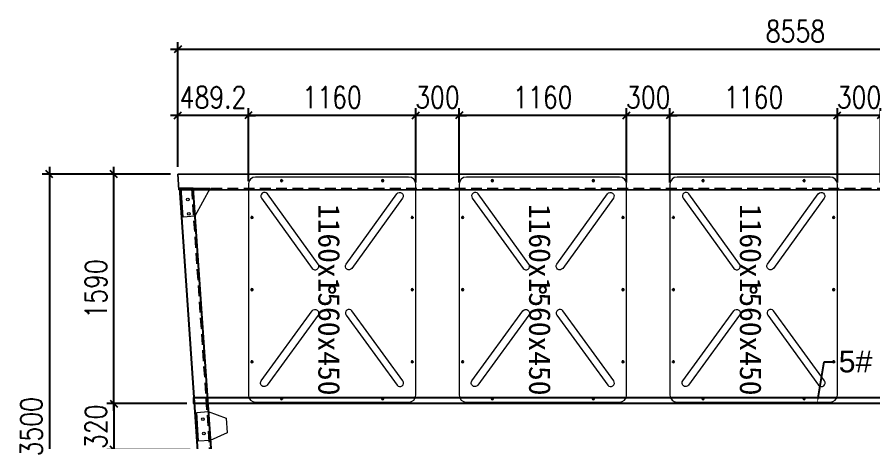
# Model space of a CAD drawing. Header units: millimetres. Extents: x 11827 to 862553, y 15071 to 134256.
# Drawn here: x 798674 to 804602, y 89752 to 92695 of the extents above; entities that cross this region are included whole.
import ezdxf
from ezdxf import colors
from ezdxf.entities.mleader import LeaderData, LeaderLine
from ezdxf.math import Vec2, Vec3

# ---------------------------------------------------------------- set-up
doc = ezdxf.new("R2010")
doc.units = ezdxf.units.MM
doc.linetypes.add('CENTER', pattern=[2, 1.25, -0.25, 0.25, -0.25])
doc.linetypes.add('HIDDEN', pattern=[0.375, 0.25, -0.125])
for name, color, linetype, lineweight in [('加强板', 140, 'Continuous', 18), ('文本', 3, 'Continuous', 13), ('浮箱', 160, 'Continuous', 20), ('虚线', 8, 'Continuous', 0), ('铝主梁', 3, 'Continuous', 9)]:
    doc.layers.add(name, color=color, linetype=linetype, lineweight=lineweight)
for name, color, linetype in [('卡槽', 242, 'Continuous'), ('标注', 9, 'Continuous'), ('连接端梁', 130, 'Continuous')]:
    doc.layers.add(name, color=color, linetype=linetype)
doc.styles.add('Arial', font='')
doc.styles.add('HZTXT', font='txtw.shx', dxfattribs={"width": 0.8, "bigfont": 'hztxtw.shx'})
doc.styles.get("Standard").update_dxf_attribs({"font": 'arial.ttf'})
doc.styles.get('Arial').set_extended_font_data('STXihei')
doc.dimstyles.new('DIM-50', dxfattribs={"dimscale": 50, "dimtxt": 3, "dimasz": 1, "dimexe": 1, "dimexo": 1, "dimgap": 1, "dimtad": 1, "dimdec": 1, "dimdsep": 46, "dimtxsty": 'HZTXT', "dimblk": 'OBLIQUE', "dimblk1": 'ARCHTICK', "dimblk2": 'OBLIQUE', "dimcen": 0, "dimdle": 1, "dimclrd": 9, "dimclre": 9, "dimclrt": 2, "dimadec": 1, "dimazin": 0, "dimtfac": 1, "dimtdec": 1, "dimtix": 1, "dimtmove": 2, "dimatfit": 3, "dimldrblk": 'OBLIQUE', "dimfxl": 15, "dimtolj": 1, "dimtzin": 0, "dimarcsym": 1})

# ---------------------------------------------------------------- blocks, each defined once
blk = doc.blocks.new('_Oblique')
at = {"color": 0, "linetype": 'ByBlock', "lineweight": -2}
blk.add_line((-0.5, -0.5), (0.5, 0.5), dxfattribs=at)
blk = doc.blocks.new('*D367')
at = {"layer": 'Defpoints', "color": 0, "transparency": 16777216}
for p in [(799786.4, 92471.6), (799786.4, 91607), (808344.5, 91607)]:
    blk.add_point(p, dxfattribs=at)
at = {"layer": '标注', "color": 9, "lineweight": -2, "transparency": 16777216}
for p, q in [((799786.4, 91657), (799786.4, 92521.6)), ((808344.5, 91657), (808344.5, 92521.6)), ((808394.5, 92471.6), (799736.4, 92471.6))]:
    blk.add_line(p, q, dxfattribs=at)
at = {"layer": '标注', "color": 9, "lineweight": -2, "transparency": 16777216, "xscale": 50, "yscale": 50, "zscale": 50, "rotation": 180}
blk.add_blockref('_Oblique', (799786.4, 92471.6), dxfattribs=at)
at = {"layer": '标注', "color": 9, "lineweight": -2, "transparency": 16777216, "xscale": 50, "yscale": 50, "zscale": 50}
blk.add_blockref('_Oblique', (808344.5, 92471.6), dxfattribs=at)
at = {"layer": '标注', "color": 2, "transparency": 16777216, "insert": (804065.4, 92596.6), "char_height": 150, "attachment_point": 5, "style": 'HZTXT'}
blk.add_mtext('\\A1;8558', dxfattribs=at)
blk = doc.blocks.new('_ArchTick')
at = {"color": 0, "linetype": 'ByBlock', "lineweight": 100, "const_width": 0.15}
blk.add_lwpolyline([(-0.5, -0.5), (0.5, 0.5)], dxfattribs=at)
blk = doc.blocks.new('*D378')
at = {"layer": 'Defpoints', "color": 0, "transparency": 16777216}
for p in [(801735.6, 92014.4), (801735.6, 91499), (802895.6, 91499)]:
    blk.add_point(p, dxfattribs=at)
at = {"layer": '标注', "color": 9, "lineweight": -2, "transparency": 16777216}
for p, q in [((801735.6, 91549), (801735.6, 92064.4)), ((802895.6, 91549), (802895.6, 92064.4)), ((802945.6, 92014.4), (801685.6, 92014.4))]:
    blk.add_line(p, q, dxfattribs=at)
at = {"layer": '标注', "color": 9, "lineweight": -2, "transparency": 16777216, "xscale": 50, "yscale": 50, "zscale": 50, "rotation": 180}
blk.add_blockref('_Oblique', (801735.6, 92014.4), dxfattribs=at)
at = {"layer": '标注', "color": 9, "lineweight": -2, "transparency": 16777216, "xscale": 50, "yscale": 50, "zscale": 50}
blk.add_blockref('_Oblique', (802895.6, 92014.4), dxfattribs=at)
at = {"layer": '标注', "color": 2, "transparency": 16777216, "insert": (802315.6, 92139.4), "char_height": 150, "attachment_point": 5, "style": 'HZTXT'}
blk.add_mtext('\\A1;1160', dxfattribs=at)
blk = doc.blocks.new('*D379')
at = {"layer": 'Defpoints', "color": 0, "transparency": 16777216}
for p in [(801435.6, 92014.4), (801435.6, 91499), (801735.6, 91499)]:
    blk.add_point(p, dxfattribs=at)
at = {"layer": '标注', "color": 9, "lineweight": -2, "transparency": 16777216}
for p, q in [((801435.6, 91549), (801435.6, 92064.4)), ((801735.6, 91549), (801735.6, 92064.4)), ((801435.6, 92014.4), (801385.6, 92014.4)), ((801735.6, 92014.4), (801435.6, 92014.4)), ((801735.6, 92014.4), (801785.6, 92014.4))]:
    blk.add_line(p, q, dxfattribs=at)
at = {"layer": '标注', "color": 9, "lineweight": -2, "transparency": 16777216, "xscale": 50, "yscale": 50, "zscale": 50}
blk.add_blockref('_Oblique', (801435.6, 92014.4), dxfattribs=at)
at = {"layer": '标注', "color": 9, "lineweight": -2, "transparency": 16777216, "xscale": 50, "yscale": 50, "zscale": 50, "rotation": 180}
blk.add_blockref('_Oblique', (801735.6, 92014.4), dxfattribs=at)
at = {"layer": '标注', "color": 2, "transparency": 16777216, "insert": (801585.6, 92139.4), "char_height": 150, "attachment_point": 5, "style": 'HZTXT'}
blk.add_mtext('\\A1;300', dxfattribs=at)
blk = doc.blocks.new('*D380')
at = {"layer": 'Defpoints', "color": 0, "transparency": 16777216}
for p in [(800275.6, 92014.4), (800275.6, 91509, 0), (801435.6, 91499, 0)]:
    blk.add_point(p, dxfattribs=at)
at = {"layer": '标注', "color": 9, "lineweight": -2, "transparency": 16777216}
for p, q in [((800275.6, 91559), (800275.6, 92064.4)), ((801435.6, 91549), (801435.6, 92064.4)), ((801485.6, 92014.4), (800225.6, 92014.4))]:
    blk.add_line(p, q, dxfattribs=at)
at = {"layer": '标注', "color": 9, "lineweight": -2, "transparency": 16777216, "xscale": 50, "yscale": 50, "zscale": 50, "rotation": 180}
blk.add_blockref('_Oblique', (800275.6, 92014.4), dxfattribs=at)
at = {"layer": '标注', "color": 9, "lineweight": -2, "transparency": 16777216, "xscale": 50, "yscale": 50, "zscale": 50}
blk.add_blockref('_Oblique', (801435.6, 92014.4), dxfattribs=at)
at = {"layer": '标注', "color": 2, "transparency": 16777216, "insert": (800855.6, 92139.4), "char_height": 150, "attachment_point": 5, "style": 'HZTXT'}
blk.add_mtext('\\A1;1160', dxfattribs=at)
blk = doc.blocks.new('*D381')
at = {"layer": 'Defpoints', "color": 0, "transparency": 16777216}
for p in [(799786.4, 92014.4), (799786.4, 91607), (800275.6, 91509, 0)]:
    blk.add_point(p, dxfattribs=at)
at = {"layer": '标注', "color": 9, "lineweight": -2, "transparency": 16777216}
for p, q in [((799786.4, 91657), (799786.4, 92064.4)), ((800275.6, 91559), (800275.6, 92064.4)), ((799786.4, 92014.4), (799736.4, 92014.4)), ((800275.6, 92014.4), (799786.4, 92014.4)), ((800275.6, 92014.4), (800325.6, 92014.4))]:
    blk.add_line(p, q, dxfattribs=at)
at = {"layer": '标注', "color": 9, "lineweight": -2, "transparency": 16777216, "xscale": 50, "yscale": 50, "zscale": 50}
blk.add_blockref('_Oblique', (799786.4, 92014.4), dxfattribs=at)
at = {"layer": '标注', "color": 9, "lineweight": -2, "transparency": 16777216, "xscale": 50, "yscale": 50, "zscale": 50, "rotation": 180}
blk.add_blockref('_Oblique', (800275.6, 92014.4), dxfattribs=at)
at = {"layer": '标注', "color": 2, "transparency": 16777216, "insert": (800031, 92139.4), "char_height": 150, "attachment_point": 5, "style": 'HZTXT'}
blk.add_mtext('\\A1;489.2', dxfattribs=at)
blk = doc.blocks.new('*D382')
at = {"layer": 'Defpoints', "color": 0, "transparency": 16777216}
for p in [(804355.6, 92014.4), (804355.6, 91499), (804655.6, 91499)]:
    blk.add_point(p, dxfattribs=at)
at = {"layer": '标注', "color": 9, "lineweight": -2, "transparency": 16777216}
for p, q in [((804355.6, 91549), (804355.6, 92064.4)), ((804655.6, 91549), (804655.6, 92064.4)), ((804355.6, 92014.4), (804305.6, 92014.4)), ((804655.6, 92014.4), (804355.6, 92014.4)), ((804655.6, 92014.4), (804705.6, 92014.4))]:
    blk.add_line(p, q, dxfattribs=at)
at = {"layer": '标注', "color": 9, "lineweight": -2, "transparency": 16777216, "xscale": 50, "yscale": 50, "zscale": 50}
blk.add_blockref('_Oblique', (804355.6, 92014.4), dxfattribs=at)
at = {"layer": '标注', "color": 9, "lineweight": -2, "transparency": 16777216, "xscale": 50, "yscale": 50, "zscale": 50, "rotation": 180}
blk.add_blockref('_Oblique', (804655.6, 92014.4), dxfattribs=at)
at = {"layer": '标注', "color": 2, "transparency": 16777216, "insert": (804505.6, 92139.4), "char_height": 150, "attachment_point": 5, "style": 'HZTXT'}
blk.add_mtext('\\A1;300', dxfattribs=at)
blk = doc.blocks.new('*D383')
at = {"layer": 'Defpoints', "color": 0, "transparency": 16777216}
for p in [(803195.6, 92014.4), (803195.6, 91499), (804355.6, 91499)]:
    blk.add_point(p, dxfattribs=at)
at = {"layer": '标注', "color": 9, "lineweight": -2, "transparency": 16777216}
for p, q in [((803195.6, 91549), (803195.6, 92064.4)), ((804355.6, 91549), (804355.6, 92064.4)), ((804405.6, 92014.4), (803145.6, 92014.4))]:
    blk.add_line(p, q, dxfattribs=at)
at = {"layer": '标注', "color": 9, "lineweight": -2, "transparency": 16777216, "xscale": 50, "yscale": 50, "zscale": 50, "rotation": 180}
blk.add_blockref('_Oblique', (803195.6, 92014.4), dxfattribs=at)
at = {"layer": '标注', "color": 9, "lineweight": -2, "transparency": 16777216, "xscale": 50, "yscale": 50, "zscale": 50}
blk.add_blockref('_Oblique', (804355.6, 92014.4), dxfattribs=at)
at = {"layer": '标注', "color": 2, "transparency": 16777216, "insert": (803775.6, 92139.4), "char_height": 150, "attachment_point": 5, "style": 'HZTXT'}
blk.add_mtext('\\A1;1160', dxfattribs=at)
blk = doc.blocks.new('*D384')
at = {"layer": 'Defpoints', "color": 0, "transparency": 16777216}
for p in [(802895.6, 92014.4), (802895.6, 91499), (803195.6, 91499)]:
    blk.add_point(p, dxfattribs=at)
at = {"layer": '标注', "color": 9, "lineweight": -2, "transparency": 16777216}
for p, q in [((802895.6, 91549), (802895.6, 92064.4)), ((803195.6, 91549), (803195.6, 92064.4)), ((802895.6, 92014.4), (802845.6, 92014.4)), ((803195.6, 92014.4), (802895.6, 92014.4)), ((803195.6, 92014.4), (803245.6, 92014.4))]:
    blk.add_line(p, q, dxfattribs=at)
at = {"layer": '标注', "color": 9, "lineweight": -2, "transparency": 16777216, "xscale": 50, "yscale": 50, "zscale": 50}
blk.add_blockref('_Oblique', (802895.6, 92014.4), dxfattribs=at)
at = {"layer": '标注', "color": 9, "lineweight": -2, "transparency": 16777216, "xscale": 50, "yscale": 50, "zscale": 50, "rotation": 180}
blk.add_blockref('_Oblique', (803195.6, 92014.4), dxfattribs=at)
at = {"layer": '标注', "color": 2, "transparency": 16777216, "insert": (803045.6, 92139.4), "char_height": 150, "attachment_point": 5, "style": 'HZTXT'}
blk.add_mtext('\\A1;300', dxfattribs=at)
blk = doc.blocks.new('*D385')
at = {"layer": 'Defpoints', "color": 0, "transparency": 16777216}
for p in [(799786.4, 91607, 0), (798897.2, 88107), (800027.6, 88107, 0)]:
    blk.add_point(p, dxfattribs=at)
at = {"layer": '标注', "color": 9, "lineweight": -2, "transparency": 16777216}
for p, q in [((798897.2, 91657), (798897.2, 88057)), ((799736.4, 91607), (798847.2, 91607)), ((799977.6, 88107), (798847.2, 88107))]:
    blk.add_line(p, q, dxfattribs=at)
at = {"layer": '标注', "color": 9, "lineweight": -2, "transparency": 16777216, "xscale": 50, "yscale": 50, "zscale": 50}
for p, rotation in [((798897.2, 91607), 90), ((798897.2, 88107), 270)]:
    blk.add_blockref('_Oblique', p, dxfattribs=dict(at, rotation=rotation))
at = {"layer": '标注', "color": 2, "transparency": 16777216, "insert": (798772.2, 89857), "char_height": 150, "attachment_point": 5, "rotation": 90, "style": 'HZTXT'}
blk.add_mtext('\\A1;3500', dxfattribs=at)
blk = doc.blocks.new('*D386')
at = {"layer": 'Defpoints', "color": 0, "transparency": 16777216}
for p in [(799898.3, 90017), (799344.2, 89697.1), (799921.7, 89697.1, 0)]:
    blk.add_point(p, dxfattribs=at)
at = {"layer": '标注', "color": 9, "lineweight": -2, "transparency": 16777216}
for p, q in [((799344.2, 90017), (799344.2, 90067)), ((799848.3, 90017), (799294.2, 90017)), ((799344.2, 90017), (799344.2, 89697.1)), ((799871.7, 89697.1), (799294.2, 89697.1)), ((799344.2, 89697.1), (799344.2, 89647.1))]:
    blk.add_line(p, q, dxfattribs=at)
at = {"layer": '标注', "color": 9, "lineweight": -2, "transparency": 16777216, "xscale": 50, "yscale": 50, "zscale": 50}
for p, rotation in [((799344.2, 90017), 270), ((799344.2, 89697.1), 90)]:
    blk.add_blockref('_Oblique', p, dxfattribs=dict(at, rotation=rotation))
at = {"layer": '标注', "color": 2, "transparency": 16777216, "insert": (799219.2, 89857), "char_height": 150, "attachment_point": 5, "rotation": 90, "style": 'HZTXT'}
blk.add_mtext('\\A1;320', dxfattribs=at)
blk = doc.blocks.new('*D387')
at = {"layer": 'Defpoints', "color": 0, "transparency": 16777216}
for p in [(799344.2, 91607), (799786.4, 91607), (799898.3, 90017, 0)]:
    blk.add_point(p, dxfattribs=at)
at = {"layer": '标注', "color": 9, "lineweight": -2, "transparency": 16777216}
for p, q in [((799344.2, 89967), (799344.2, 91657)), ((799736.4, 91607), (799294.2, 91607)), ((799848.3, 90017), (799294.2, 90017))]:
    blk.add_line(p, q, dxfattribs=at)
at = {"layer": '标注', "color": 9, "lineweight": -2, "transparency": 16777216, "xscale": 50, "yscale": 50, "zscale": 50}
for p, rotation in [((799344.2, 91607), 90), ((799344.2, 90017), 270)]:
    blk.add_blockref('_Oblique', p, dxfattribs=dict(at, rotation=rotation))
at = {"layer": '标注', "color": 2, "transparency": 16777216, "insert": (799219.2, 90812), "char_height": 150, "attachment_point": 5, "rotation": 90, "style": 'HZTXT'}
blk.add_mtext('\\A1;1590', dxfattribs=at)
blk = doc.blocks.new('A$C0D8A069B')
at = {"layer": '加强板'}
blk.add_lwpolyline([(80, -100), (0, -100), (0, 100), (80, 100), (200, 44.9), (200, -55.1), (80, -100)], dxfattribs=at)
for centre in [(40, 50), (40, -50)]:
    blk.add_circle(centre, 9, dxfattribs=at)
blk = doc.blocks.new('*U504')
at = {"layer": '浮箱', "color": 5, "linetype": 'Continuous'}
for p, q in [((-729.9, 579.9), (730.1, 579.9)), ((-779.9, -530.1), (-779.9, 529.9)), ((780.1, 529.9), (780.1, -530.1)), ((730.1, -580.1), (-729.9, -580.1))]:
    blk.add_line(p, q, dxfattribs=at)
at = {"layer": '浮箱', "color": 1, "linetype": 'CENTER', "ltscale": 9.652}
for p, q in [((-489.5, 554.9), (-510.4, 554.9)), ((-499.9, 565.4), (-499.9, 544.5)), ((10.5, 554.9), (-10.4, 554.9)), ((0.1, 565.4), (0.1, 544.5)), ((510.5, 554.9), (489.6, 554.9)), ((500.1, 565.4), (500.1, 544.5)), ((-754.9, 360.4), (-754.9, 339.5)), ((755.1, 360.4), (755.1, 339.5)), ((-744.5, 349.9), (-765.4, 349.9)), ((765.5, 349.9), (744.6, 349.9)), ((-744.5, -350.1), (-765.4, -350.1)), ((-754.9, -339.6), (-754.9, -360.5)), ((765.5, -350.1), (744.6, -350.1)), ((755.1, -339.6), (755.1, -360.5)), ((-489.5, -555.1), (-510.4, -555.1)), ((-499.9, -544.6), (-499.9, -565.5)), ((10.5, -555.1), (-10.4, -555.1)), ((0.1, -544.6), (0.1, -565.5)), ((510.5, -555.1), (489.6, -555.1)), ((500.1, -544.6), (500.1, -565.5))]:
    blk.add_line(p, q, dxfattribs=at)
at = {"layer": '浮箱', "linetype": 'Continuous'}
for p, q in [((601, 580), (601, 579.9)), ((605.8, 579.9), (605.8, 580)), ((605.9, 579.9), (605.9, 580)), ((606.1, 579.9), (606.1, 580)), ((606.7, 580), (606.7, 579.9)), ((606.7, 580), (606.7, 579.9)), ((607.1, 580), (607.1, 579.9)), ((612.5, 579.9), (612.5, 580.1)), ((-779.9, 412.4), (-780.1, 412.4)), ((-780, 407), (-779.9, 407)), ((-780, 406.6), (-779.9, 406.6)), ((-780, 406.6), (-779.9, 406.6)), ((-779.9, 405.9), (-780, 405.9)), ((-779.9, 405.7), (-780, 405.7)), ((-779.9, 405.7), (-780, 405.7)), ((-780, 400.9), (-779.9, 400.9))]:
    blk.add_line(p, q, dxfattribs=at)
at = {"layer": '浮箱', "color": 5, "linetype": 'Continuous'}
for points in [[(-663, 448.2, -1), (-633.7, 488.7), (-147.4, 137.3, -0.999989), (-176.7, 96.8), (-663, 448.2)], [(661.6, 450.5, 1), (632.2, 490.9), (147.1, 137.8, 0.999989), (176.5, 97.4), (661.6, 450.5)], [(-663, -448.3, 1), (-633.7, -488.8), (-147.4, -137.5, 0.999989), (-176.7, -96.9), (-663, -448.3)], [(661.6, -450.6, -1), (632.2, -491), (147.1, -138, -0.999989), (176.5, -97.5), (661.6, -450.6)]]:
    blk.add_lwpolyline(points, format="xyb", dxfattribs=at)
blk.add_lwpolyline([(14.8, 20.2), (14.8, 20.2)], dxfattribs=at)
at = {"layer": '浮箱', "color": 9, "linetype": 'Continuous'}
for centre in [(-499.9, 554.9), (0.1, 554.9), (500.1, 554.9), (-754.9, 349.9), (755.1, 349.9), (-754.9, -350.1), (755.1, -350.1), (-499.9, -555.1), (0.1, -555.1), (500.1, -555.1)]:
    blk.add_circle(centre, 7.5, dxfattribs=at)
at = {"layer": '浮箱', "color": 5, "linetype": 'Continuous'}
for radius in [25, 20]:
    blk.add_circle((0.1, -0.1), radius, dxfattribs=at)
at = {"layer": '浮箱', "color": 5, "linetype": 'Continuous', "extrusion": (0, 0, -1)}
for centre, start, end in [((729.9, 529.9), 0, 90), ((-730.1, 529.9), 90, 180), ((729.9, -530.1), 270, 0), ((-730.1, -530.1), 180, 270)]:
    blk.add_arc(centre, 50, start, end, dxfattribs=at)
blk = doc.blocks.new('*U503')
at = {"color": 0, "linetype": 'ByBlock', "lineweight": -2, "transparency": 16777216}
blk.add_blockref('*U504', (0, 0), dxfattribs=at)
blk = doc.blocks.new('*U499')
at = {"layer": '浮箱', "color": 5, "linetype": 'Continuous'}
for p, q in [((-729.9, 579.9), (730.1, 579.9)), ((-779.9, -530.1), (-779.9, 529.9)), ((780.1, 529.9), (780.1, -530.1)), ((730.1, -580.1), (-729.9, -580.1))]:
    blk.add_line(p, q, dxfattribs=at)
at = {"layer": '浮箱', "color": 1, "linetype": 'CENTER', "ltscale": 9.652}
for p, q in [((-489.5, 554.9), (-510.4, 554.9)), ((-499.9, 565.4), (-499.9, 544.5)), ((10.5, 554.9), (-10.4, 554.9)), ((0.1, 565.4), (0.1, 544.5)), ((510.5, 554.9), (489.6, 554.9)), ((500.1, 565.4), (500.1, 544.5)), ((-754.9, 360.4), (-754.9, 339.5)), ((755.1, 360.4), (755.1, 339.5)), ((-744.5, 349.9), (-765.4, 349.9)), ((765.5, 349.9), (744.6, 349.9)), ((-744.5, -350.1), (-765.4, -350.1)), ((-754.9, -339.6), (-754.9, -360.5)), ((765.5, -350.1), (744.6, -350.1)), ((755.1, -339.6), (755.1, -360.5)), ((-489.5, -555.1), (-510.4, -555.1)), ((-499.9, -544.6), (-499.9, -565.5)), ((10.5, -555.1), (-10.4, -555.1)), ((0.1, -544.6), (0.1, -565.5)), ((510.5, -555.1), (489.6, -555.1)), ((500.1, -544.6), (500.1, -565.5))]:
    blk.add_line(p, q, dxfattribs=at)
at = {"layer": '浮箱', "linetype": 'Continuous'}
for p, q in [((601, 580), (601, 579.9)), ((605.8, 579.9), (605.8, 580)), ((605.9, 579.9), (605.9, 580)), ((606.1, 579.9), (606.1, 580)), ((606.7, 580), (606.7, 579.9)), ((606.7, 580), (606.7, 579.9)), ((607.1, 580), (607.1, 579.9)), ((612.5, 579.9), (612.5, 580.1)), ((-779.9, 412.4), (-780.1, 412.4)), ((-780, 407), (-779.9, 407)), ((-780, 406.6), (-779.9, 406.6)), ((-780, 406.6), (-779.9, 406.6)), ((-779.9, 405.9), (-780, 405.9)), ((-779.9, 405.7), (-780, 405.7)), ((-779.9, 405.7), (-780, 405.7)), ((-780, 400.9), (-779.9, 400.9))]:
    blk.add_line(p, q, dxfattribs=at)
at = {"layer": '浮箱', "color": 5, "linetype": 'Continuous'}
for points in [[(-663, 448.2, -1), (-633.7, 488.7), (-147.4, 137.3, -0.999989), (-176.7, 96.8), (-663, 448.2)], [(661.6, 450.5, 1), (632.2, 490.9), (147.1, 137.8, 0.999989), (176.5, 97.4), (661.6, 450.5)], [(-663, -448.3, 1), (-633.7, -488.8), (-147.4, -137.5, 0.999989), (-176.7, -96.9), (-663, -448.3)], [(661.6, -450.6, -1), (632.2, -491), (147.1, -138, -0.999989), (176.5, -97.5), (661.6, -450.6)]]:
    blk.add_lwpolyline(points, format="xyb", dxfattribs=at)
blk.add_lwpolyline([(14.8, 20.2), (14.8, 20.2)], dxfattribs=at)
at = {"layer": '浮箱', "color": 9, "linetype": 'Continuous'}
for centre in [(-499.9, 554.9), (0.1, 554.9), (500.1, 554.9), (-754.9, 349.9), (755.1, 349.9), (-754.9, -350.1), (755.1, -350.1), (-499.9, -555.1), (0.1, -555.1), (500.1, -555.1)]:
    blk.add_circle(centre, 7.5, dxfattribs=at)
at = {"layer": '浮箱', "color": 5, "linetype": 'Continuous'}
for radius in [25, 20]:
    blk.add_circle((0.1, -0.1), radius, dxfattribs=at)
at = {"layer": '浮箱', "color": 5, "linetype": 'Continuous', "extrusion": (0, 0, -1)}
for centre, start, end in [((729.9, 529.9), 0, 90), ((-730.1, 529.9), 90, 180), ((729.9, -530.1), 270, 0), ((-730.1, -530.1), 180, 270)]:
    blk.add_arc(centre, 50, start, end, dxfattribs=at)
blk = doc.blocks.new('*U498')
at = {"color": 0, "linetype": 'ByBlock', "lineweight": -2, "transparency": 16777216}
blk.add_blockref('*U499', (0, 0), dxfattribs=at)
blk = doc.blocks.new('*U491')
at = {"layer": '浮箱', "color": 5, "linetype": 'Continuous'}
for p, q in [((-729.9, 579.9), (730.1, 579.9)), ((-779.9, -530.1), (-779.9, 529.9)), ((780.1, 529.9), (780.1, -530.1)), ((730.1, -580.1), (-729.9, -580.1))]:
    blk.add_line(p, q, dxfattribs=at)
at = {"layer": '浮箱', "color": 1, "linetype": 'CENTER', "ltscale": 9.652}
for p, q in [((-489.5, 554.9), (-510.4, 554.9)), ((-499.9, 565.4), (-499.9, 544.5)), ((10.5, 554.9), (-10.4, 554.9)), ((0.1, 565.4), (0.1, 544.5)), ((510.5, 554.9), (489.6, 554.9)), ((500.1, 565.4), (500.1, 544.5)), ((-754.9, 360.4), (-754.9, 339.5)), ((755.1, 360.4), (755.1, 339.5)), ((-744.5, 349.9), (-765.4, 349.9)), ((765.5, 349.9), (744.6, 349.9)), ((-744.5, -350.1), (-765.4, -350.1)), ((-754.9, -339.6), (-754.9, -360.5)), ((765.5, -350.1), (744.6, -350.1)), ((755.1, -339.6), (755.1, -360.5)), ((-489.5, -555.1), (-510.4, -555.1)), ((-499.9, -544.6), (-499.9, -565.5)), ((10.5, -555.1), (-10.4, -555.1)), ((0.1, -544.6), (0.1, -565.5)), ((510.5, -555.1), (489.6, -555.1)), ((500.1, -544.6), (500.1, -565.5))]:
    blk.add_line(p, q, dxfattribs=at)
at = {"layer": '浮箱', "linetype": 'Continuous'}
for p, q in [((601, 580), (601, 579.9)), ((605.8, 579.9), (605.8, 580)), ((605.9, 579.9), (605.9, 580)), ((606.1, 579.9), (606.1, 580)), ((606.7, 580), (606.7, 579.9)), ((606.7, 580), (606.7, 579.9)), ((607.1, 580), (607.1, 579.9)), ((612.5, 579.9), (612.5, 580.1)), ((-779.9, 412.4), (-780.1, 412.4)), ((-780, 407), (-779.9, 407)), ((-780, 406.6), (-779.9, 406.6)), ((-780, 406.6), (-779.9, 406.6)), ((-779.9, 405.9), (-780, 405.9)), ((-779.9, 405.7), (-780, 405.7)), ((-779.9, 405.7), (-780, 405.7)), ((-780, 400.9), (-779.9, 400.9))]:
    blk.add_line(p, q, dxfattribs=at)
at = {"layer": '浮箱', "color": 5, "linetype": 'Continuous'}
for points in [[(-663, 448.2, -1), (-633.7, 488.7), (-147.4, 137.3, -0.999989), (-176.7, 96.8), (-663, 448.2)], [(661.6, 450.5, 1), (632.2, 490.9), (147.1, 137.8, 0.999989), (176.5, 97.4), (661.6, 450.5)], [(-663, -448.3, 1), (-633.7, -488.8), (-147.4, -137.5, 0.999989), (-176.7, -96.9), (-663, -448.3)], [(661.6, -450.6, -1), (632.2, -491), (147.1, -138, -0.999989), (176.5, -97.5), (661.6, -450.6)]]:
    blk.add_lwpolyline(points, format="xyb", dxfattribs=at)
blk.add_lwpolyline([(14.8, 20.2), (14.8, 20.2)], dxfattribs=at)
at = {"layer": '浮箱', "color": 9, "linetype": 'Continuous'}
for centre in [(-499.9, 554.9), (0.1, 554.9), (500.1, 554.9), (-754.9, 349.9), (755.1, 349.9), (-754.9, -350.1), (755.1, -350.1), (-499.9, -555.1), (0.1, -555.1), (500.1, -555.1)]:
    blk.add_circle(centre, 7.5, dxfattribs=at)
at = {"layer": '浮箱', "color": 5, "linetype": 'Continuous'}
for radius in [25, 20]:
    blk.add_circle((0.1, -0.1), radius, dxfattribs=at)
at = {"layer": '浮箱', "color": 5, "linetype": 'Continuous', "extrusion": (0, 0, -1)}
for centre, start, end in [((729.9, 529.9), 0, 90), ((-730.1, 529.9), 90, 180), ((729.9, -530.1), 270, 0), ((-730.1, -530.1), 180, 270)]:
    blk.add_arc(centre, 50, start, end, dxfattribs=at)
blk = doc.blocks.new('*U490')
at = {"color": 0, "linetype": 'ByBlock', "lineweight": -2, "transparency": 16777216}
blk.add_blockref('*U491', (0, 0), dxfattribs=at)
blk = doc.blocks.new('jrtydf')
at = {"layer": '加强板', "color": 5, "elevation": 0}
blk.add_lwpolyline([(766520, 91509), (766720, 91509), (766613.6, 91315), (766533.7, 91309.5)], close=True, dxfattribs=at)
at = {"layer": '加强板', "color": 5}
for centre in [(766565.4, 91432, 0), (766572.3, 91332.2, 0)]:
    blk.add_circle(centre, 9, dxfattribs=at)
at = {"layer": '卡槽', "color": 22, "ltscale": 5000, "elevation": 0}
blk.add_lwpolyline([(774007.5, 90059), (774007.5, 90017), (766607.5, 90017), (766607.5, 90059)], close=True, dxfattribs=at)
at = {"layer": '虚线', "color": 1, "linetype": 'HIDDEN', "ltscale": 300}
for p, q in [((766502.4, 91509, 0), (774989.6, 91509, 0)), ((766590.1, 91509, 0), (766817.7, 88205, 0))]:
    blk.add_line(p, q, dxfattribs=at)
at = {"layer": '连接端梁', "elevation": 0}
blk.add_lwpolyline([(766737.5, 88205), (766509.9, 91509), (766600.1, 91509), (766827.7, 88205)], close=True, dxfattribs=at)
at = {"layer": '铝主梁', "color": 3, "elevation": 0}
blk.add_lwpolyline([(774983, 91499), (766503, 91499), (766495.6, 91607), (775053.6, 91607)], dxfattribs=at)
blk.add_lwpolyline([(775053.6, 91607), (766495.6, 91607), (766503, 91499), (774983, 91499)], close=True, dxfattribs=at)
at = {"xscale": -1, "rotation": 90}
for name, p in [('*U498', (767564.7, 90807.1, 0)), ('*U503', (769024.7, 90807.1, 0)), ('*U490', (770484.7, 90807.1, 0))]:
    blk.add_blockref(name, p, dxfattribs=at)
at = {"rotation": 3.941284033268663}
blk.add_blockref('A$C0D8A069B', (766633.7, 89857, 0), dxfattribs=at)
at = {"layer": '文本', "color": 3, "char_height": 150, "width": 649.718, "attachment_point": 9, "rotation": 270, "style": 'Arial'}
for insert in [(767467.1, 90073.8, 0), (768927.1, 90073.8, 0), (770387.1, 90073.8, 0)]:
    blk.add_mtext('\\pxi0.27373;1160x1560x450          ', dxfattribs=dict(at, insert=insert))

msp = doc.modelspace()

# ---------------------------------------------------------------- block references
msp.add_blockref('jrtydf', (33290.82, 0))

# ---------------------------------------------------------------- dimensions: what is measured, and where the dimension line sits
at = {"layer": '标注'}
for base, p1, p2, angle, picture, middle in [((799786.42, 92471.63, 0), (808344.45, 91607.04, 0), (799786.42, 91607.04, 0), 0, '*D367', (804065.44, 92596.63, 0)), ((799786.42, 92014.42, 0), (800275.61, 91509.04, 0), (799786.42, 91607.04, 0), 180, '*D381', (800031.01, 92139.42, 0)), ((800275.61, 92014.42, 0), (801435.61, 91499.04, 0), (800275.61, 91509.04, 0), 180, '*D380', (800855.61, 92139.42, 0)), ((801435.61, 92014.42, 0), (801735.61, 91499.04, 0), (801435.61, 91499.04, 0), 180, '*D379', (801585.61, 92139.42, 0)), ((801735.61, 92014.42, 0), (802895.61, 91499.04, 0), (801735.61, 91499.04, 0), 180, '*D378', (802315.61, 92139.42, 0)), ((802895.61, 92014.42, 0), (803195.61, 91499.04, 0), (802895.61, 91499.04, 0), 180, '*D384', (803045.61, 92139.42, 0)), ((803195.61, 92014.42, 0), (804355.61, 91499.04, 0), (803195.61, 91499.04, 0), 180, '*D383', (803775.61, 92139.42, 0)), ((804355.61, 92014.42, 0), (804655.61, 91499.04, 0), (804355.61, 91499.04, 0), 180, '*D382', (804505.61, 92139.42, 0)), ((798897.21, 88107.04), (799786.42, 91607.04, 0), (800027.56, 88107.04, 0), 90, '*D385', (798772.21, 89857.04)), ((799344.17, 91607.04, 0), (799898.34, 90017.02), (799786.42, 91607.04, 0), 90, '*D387', (799219.17, 90812.03, 0)), ((799344.17, 89697.06), (799898.34, 90017.02), (799921.72, 89697.06, 0), 90, '*D386', (799219.17, 89857.04))]:
    dim = msp.add_linear_dim(base=base, p1=p1, p2=p2, angle=angle, dimstyle='DIM-50', dxfattribs=at)
    dim.commit()
    dim.dimension.update_dxf_attribs({"geometry": picture, "text_midpoint": middle})

# ---------------------------------------------------------------- leaders
at = {"layer": '标注', "color": 6, "linetype": 'ByBlock'}
ml = msp.add_multileader_mtext('Standard', dxfattribs=at)
ml.set_content('5#', color=6)
ml.set_leader_properties()
ml.build(insert=Vec2(0, 0))
ml.multileader.update_dxf_attribs({"dogleg_length": 75, "arrow_head_size": 50})
ctx = ml.context
ctx.base_point, ctx.char_height, ctx.arrow_head_size, ctx.landing_gap_size, ctx.plane_origin = Vec3(804340.37, 90307.61, 0), 150, 50, 35.88, Vec3(803738.37, 88463.96, 0)
ctx.text_align_type = 2
notes = []
notes.append((ctx, [(0, (1, 1, 0), (804265.37, 90307.61, 0), (1, 0), 75, [(0, [(804215.68, 90023.04, 0)], 0, [])])]))
ctx.mtext.insert, ctx.mtext.alignment, ctx.mtext.flow_direction = Vec3(804597.98, 90383.88, 0), 3, 5
for ctx, leaders in notes:
    for number, flags, end, landing, length, lines in leaders:
        leader = LeaderData()
        leader.index, (leader.has_last_leader_line, leader.has_dogleg_vector, leader.attachment_direction) = number, flags
        leader.last_leader_point, leader.dogleg_vector, leader.dogleg_length = Vec3(end), Vec3(landing), length
        for number, points, colour, breaks in lines:
            line = LeaderLine()
            line.index, line.vertices, line.color, line.breaks = number, Vec3.list(points), colors.encode_raw_color(colour), breaks
            leader.lines.append(line)
        ctx.leaders.append(leader)

doc.saveas('drawing.dxf')
